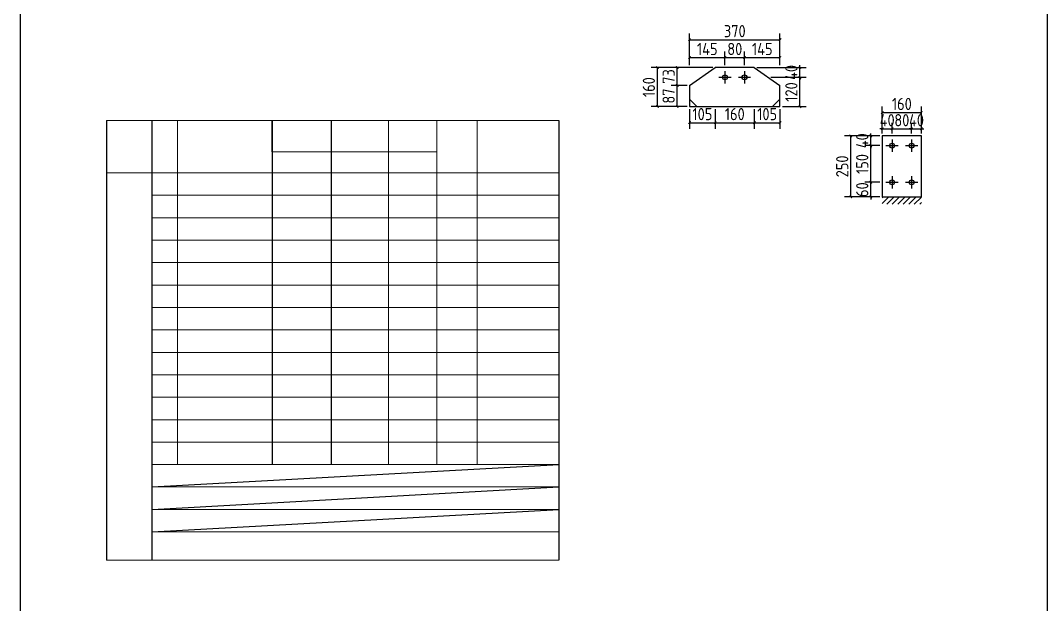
# Model space of a CAD drawing. Extents: x 411778 to 673094, y -11605 to 324395.
# Drawn here: x 440968 to 449332, y 111858 to 116638 of the extents above; entities that cross this region are included whole.
import ezdxf

# ---------------------------------------------------------------- set-up
doc = ezdxf.new("R2010")
doc.units = 0
doc.header["$LTSCALE"] = 1000
doc.header["$MEASUREMENT"] = 0
doc.layers.add('钢架', color=7, linetype='Continuous', lineweight=25)
doc.styles.get("Standard").update_dxf_attribs({"font": 'gbenor.shx', "bigfont": 'gbcbig.shx'})
doc.dimstyles.get("Standard").update_dxf_attribs({"dimscale": 100, "dimtxt": 3.5, "dimasz": 1, "dimexe": 2.5, "dimexo": 3, "dimgap": 1.5, "dimtad": 1, "dimdec": 0, "dimzin": 0, "dimdsep": 46, "dimtxsty": 'Standard', "dimblk": 'ARCHTICK', "dimcen": 0.09, "dimadec": 0, "dimazin": 0, "dimtfac": 1, "dimtdec": 0, "dimtix": 1, "dimtmove": 2, "dimatfit": 3, "dimfxl": 1, "dimtolj": 1, "dimtzin": 0, "dimarcsym": 0})

# ---------------------------------------------------------------- blocks, each defined once
blk = doc.blocks.new('_ArchTick')
at = {"color": 0, "linetype": 'ByBlock', "const_width": 0.4}
blk.add_lwpolyline([(-0.5, -0.5), (0.5, 0.5)], dxfattribs=at)
blk = doc.blocks.new('*D2507')
at = {"color": 3, "lineweight": -2}
for p, q in [((446423.5, 116106.5), (446292.5, 116106.5)), ((446342.5, 115932.5), (446342.5, 116106.5)), ((446423.5, 115932.5), (446292.5, 115932.5))]:
    blk.add_line(p, q, dxfattribs=at)
at = {"layer": 'Defpoints', "color": 0}
for p in [(446342.5, 116106.5), (446443.5, 116106.5), (446443.5, 115932.5)]:
    blk.add_point(p, dxfattribs=at)
at = {"color": 3, "lineweight": -2, "xscale": 20, "yscale": 20, "zscale": 20}
for p, rotation in [((446342.5, 116106.5), 90), ((446342.5, 115932.5), 270)]:
    blk.add_blockref('_ArchTick', p, dxfattribs=dict(at, rotation=rotation))
at = {"color": 0, "insert": (446272.5, 116019.5), "char_height": 100, "attachment_point": 5, "rotation": 90}
blk.add_mtext('\\A1;87', dxfattribs=at)
blk = doc.blocks.new('*D2499')
at = {"color": 3, "lineweight": -2}
for p, q in [((446633.5, 116252.5), (446292.5, 116252.5)), ((446342.5, 116106.5), (446342.5, 116252.5)), ((446423.5, 116106.5), (446292.5, 116106.5))]:
    blk.add_line(p, q, dxfattribs=at)
at = {"layer": 'Defpoints', "color": 0}
for p in [(446342.5, 116252.5), (446653.5, 116252.5), (446443.5, 116106.5)]:
    blk.add_point(p, dxfattribs=at)
at = {"color": 3, "lineweight": -2, "xscale": 20, "yscale": 20, "zscale": 20}
for p, rotation in [((446342.5, 116252.5), 90), ((446342.5, 116106.5), 270)]:
    blk.add_blockref('_ArchTick', p, dxfattribs=dict(at, rotation=rotation))
at = {"color": 0, "insert": (446272.5, 116179.5), "char_height": 100, "attachment_point": 5, "rotation": 90}
blk.add_mtext('\\A1;73', dxfattribs=at)
blk = doc.blocks.new('*D2500')
at = {"color": 3, "lineweight": -2}
for p, q in [((446443.5, 116272.5), (446443.5, 116384.5)), ((446733.5, 116272.5), (446733.5, 116384.5)), ((446443.5, 116334.5), (446733.5, 116334.5))]:
    blk.add_line(p, q, dxfattribs=at)
at = {"layer": 'Defpoints', "color": 0}
for p in [(446443.5, 116252.5), (446733.5, 116334.5), (446733.5, 116252.5)]:
    blk.add_point(p, dxfattribs=at)
at = {"color": 3, "lineweight": -2, "xscale": 20, "yscale": 20, "zscale": 20, "rotation": 180}
blk.add_blockref('_ArchTick', (446443.5, 116334.5), dxfattribs=at)
at = {"color": 3, "lineweight": -2, "xscale": 20, "yscale": 20, "zscale": 20}
blk.add_blockref('_ArchTick', (446733.5, 116334.5), dxfattribs=at)
at = {"color": 0, "insert": (446588.5, 116404.5), "char_height": 100, "attachment_point": 5}
blk.add_mtext('\\A1;145', dxfattribs=at)
blk = doc.blocks.new('*D2501')
at = {"color": 3, "lineweight": -2}
for p, q in [((446733.5, 116272.5), (446733.5, 116384.5)), ((446893.5, 116272.5), (446893.5, 116384.5)), ((446733.5, 116334.5), (446893.5, 116334.5))]:
    blk.add_line(p, q, dxfattribs=at)
at = {"layer": 'Defpoints', "color": 0}
for p in [(446733.5, 116252.5), (446893.5, 116334.5), (446893.5, 116252.5)]:
    blk.add_point(p, dxfattribs=at)
at = {"color": 3, "lineweight": -2, "xscale": 20, "yscale": 20, "zscale": 20, "rotation": 180}
blk.add_blockref('_ArchTick', (446733.5, 116334.5), dxfattribs=at)
at = {"color": 3, "lineweight": -2, "xscale": 20, "yscale": 20, "zscale": 20}
blk.add_blockref('_ArchTick', (446893.5, 116334.5), dxfattribs=at)
at = {"color": 0, "insert": (446813.5, 116404.5), "char_height": 100, "attachment_point": 5}
blk.add_mtext('\\A1;80', dxfattribs=at)
blk = doc.blocks.new('*D2508')
at = {"color": 3, "lineweight": -2}
for p, q in [((446423.5, 116252.5), (446130.5, 116252.5)), ((446180.5, 115932.5), (446180.5, 116252.5)), ((446423.5, 115932.5), (446130.5, 115932.5))]:
    blk.add_line(p, q, dxfattribs=at)
at = {"layer": 'Defpoints', "color": 0}
for p in [(446180.5, 116252.5), (446443.5, 116252.5), (446443.5, 115932.5)]:
    blk.add_point(p, dxfattribs=at)
at = {"color": 3, "lineweight": -2, "xscale": 20, "yscale": 20, "zscale": 20}
for p, rotation in [((446180.5, 116252.5), 90), ((446180.5, 115932.5), 270)]:
    blk.add_blockref('_ArchTick', p, dxfattribs=dict(at, rotation=rotation))
at = {"color": 0, "insert": (446110.5, 116092.5), "char_height": 100, "attachment_point": 5, "rotation": 90}
blk.add_mtext('\\A1;160', dxfattribs=at)
blk = doc.blocks.new('*D2502')
at = {"color": 3, "lineweight": -2}
for p, q in [((446443.5, 116272.5), (446443.5, 116530.5)), ((447183.5, 116272.5), (447183.5, 116530.5)), ((446443.5, 116480.5), (447183.5, 116480.5))]:
    blk.add_line(p, q, dxfattribs=at)
at = {"layer": 'Defpoints', "color": 0}
for p in [(447183.5, 116480.5), (446443.5, 116252.5), (447183.5, 116252.5)]:
    blk.add_point(p, dxfattribs=at)
at = {"color": 3, "lineweight": -2, "xscale": 20, "yscale": 20, "zscale": 20, "rotation": 180}
blk.add_blockref('_ArchTick', (446443.5, 116480.5), dxfattribs=at)
at = {"color": 3, "lineweight": -2, "xscale": 20, "yscale": 20, "zscale": 20}
blk.add_blockref('_ArchTick', (447183.5, 116480.5), dxfattribs=at)
at = {"color": 0, "insert": (446813.5, 116550.5), "char_height": 100, "attachment_point": 5}
blk.add_mtext('\\A1;370', dxfattribs=at)
blk = doc.blocks.new('*D2503')
at = {"color": 3, "lineweight": -2}
for p, q in [((446443.5, 115912.5), (446443.5, 115751.5)), ((446653.5, 115912.5), (446653.5, 115751.5)), ((446443.5, 115801.5), (446653.5, 115801.5))]:
    blk.add_line(p, q, dxfattribs=at)
at = {"layer": 'Defpoints', "color": 0}
for p in [(446443.5, 115932.5), (446653.5, 115932.5), (446653.5, 115801.5)]:
    blk.add_point(p, dxfattribs=at)
at = {"color": 3, "lineweight": -2, "xscale": 20, "yscale": 20, "zscale": 20, "rotation": 180}
blk.add_blockref('_ArchTick', (446443.5, 115801.5), dxfattribs=at)
at = {"color": 3, "lineweight": -2, "xscale": 20, "yscale": 20, "zscale": 20}
blk.add_blockref('_ArchTick', (446653.5, 115801.5), dxfattribs=at)
at = {"color": 0, "insert": (446548.5, 115871.5), "char_height": 100, "attachment_point": 5}
blk.add_mtext('\\A1;105', dxfattribs=at)
blk = doc.blocks.new('*D2504')
at = {"color": 3, "lineweight": -2}
for p, q in [((446653.5, 115912.5), (446653.5, 115751.5)), ((446973.5, 115912.5), (446973.5, 115751.5)), ((446653.5, 115801.5), (446973.5, 115801.5))]:
    blk.add_line(p, q, dxfattribs=at)
at = {"layer": 'Defpoints', "color": 0}
for p in [(446653.5, 115932.5), (446973.5, 115932.5), (446973.5, 115801.5)]:
    blk.add_point(p, dxfattribs=at)
at = {"color": 3, "lineweight": -2, "xscale": 20, "yscale": 20, "zscale": 20, "rotation": 180}
blk.add_blockref('_ArchTick', (446653.5, 115801.5), dxfattribs=at)
at = {"color": 3, "lineweight": -2, "xscale": 20, "yscale": 20, "zscale": 20}
blk.add_blockref('_ArchTick', (446973.5, 115801.5), dxfattribs=at)
at = {"color": 0, "insert": (446813.5, 115871.5), "char_height": 100, "attachment_point": 5}
blk.add_mtext('\\A1;160', dxfattribs=at)
blk = doc.blocks.new('*D2509')
at = {"color": 3, "lineweight": -2}
for p, q in [((446973.5, 115912.5), (446973.5, 115751.5)), ((447183.5, 115912.5), (447183.5, 115751.5)), ((446973.5, 115801.5), (447183.5, 115801.5))]:
    blk.add_line(p, q, dxfattribs=at)
at = {"layer": 'Defpoints', "color": 0}
for p in [(446973.5, 115932.5), (447183.5, 115932.5), (447183.5, 115801.5)]:
    blk.add_point(p, dxfattribs=at)
at = {"color": 3, "lineweight": -2, "xscale": 20, "yscale": 20, "zscale": 20, "rotation": 180}
blk.add_blockref('_ArchTick', (446973.5, 115801.5), dxfattribs=at)
at = {"color": 3, "lineweight": -2, "xscale": 20, "yscale": 20, "zscale": 20}
blk.add_blockref('_ArchTick', (447183.5, 115801.5), dxfattribs=at)
at = {"color": 0, "insert": (447078.5, 115871.5), "char_height": 100, "attachment_point": 5}
blk.add_mtext('\\A1;105', dxfattribs=at)
blk = doc.blocks.new('*D2505')
at = {"color": 3, "lineweight": -2}
for p, q in [((446893.5, 116272.5), (446893.5, 116384.5)), ((447183.5, 116272.5), (447183.5, 116384.5)), ((446893.5, 116334.5), (447183.5, 116334.5))]:
    blk.add_line(p, q, dxfattribs=at)
at = {"layer": 'Defpoints', "color": 0}
for p in [(446893.5, 116252.5), (447183.5, 116334.5), (447183.5, 116252.5)]:
    blk.add_point(p, dxfattribs=at)
at = {"color": 3, "lineweight": -2, "xscale": 20, "yscale": 20, "zscale": 20, "rotation": 180}
blk.add_blockref('_ArchTick', (446893.5, 116334.5), dxfattribs=at)
at = {"color": 3, "lineweight": -2, "xscale": 20, "yscale": 20, "zscale": 20}
blk.add_blockref('_ArchTick', (447183.5, 116334.5), dxfattribs=at)
at = {"color": 0, "insert": (447038.5, 116404.5), "char_height": 100, "attachment_point": 5}
blk.add_mtext('\\A1;145', dxfattribs=at)
blk = doc.blocks.new('*D2506')
at = {"color": 3, "lineweight": -2}
for p, q in [((447108.6, 116172.5), (447396.5, 116172.5)), ((447346.5, 115932.5), (447346.5, 116172.5)), ((447203.5, 115932.5), (447396.5, 115932.5))]:
    blk.add_line(p, q, dxfattribs=at)
at = {"layer": 'Defpoints', "color": 0}
for p in [(447088.6, 116172.5), (447346.5, 116172.5), (447183.5, 115932.5)]:
    blk.add_point(p, dxfattribs=at)
at = {"color": 3, "lineweight": -2, "xscale": 20, "yscale": 20, "zscale": 20}
for p, rotation in [((447346.5, 116172.5), 90), ((447346.5, 115932.5), 270)]:
    blk.add_blockref('_ArchTick', p, dxfattribs=dict(at, rotation=rotation))
at = {"color": 0, "insert": (447276.5, 116052.5), "char_height": 100, "attachment_point": 5, "rotation": 90}
blk.add_mtext('\\A1;120', dxfattribs=at)
blk = doc.blocks.new('*D2510')
at = {"color": 3, "lineweight": -2}
for p, q in [((446993.5, 116252.5), (447396.5, 116252.5)), ((447346.5, 116252.5), (447346.5, 116272.5)), ((447346.5, 116172.5), (447346.5, 116252.5)), ((447108.6, 116172.5), (447396.5, 116172.5)), ((447346.5, 116172.5), (447346.5, 116152.5))]:
    blk.add_line(p, q, dxfattribs=at)
at = {"layer": 'Defpoints', "color": 0}
for p in [(446973.5, 116252.5), (447346.5, 116252.5), (447088.6, 116172.5)]:
    blk.add_point(p, dxfattribs=at)
at = {"color": 3, "lineweight": -2, "xscale": 20, "yscale": 20, "zscale": 20}
for p, rotation in [((447346.5, 116252.5), 270), ((447346.5, 116172.5), 90)]:
    blk.add_blockref('_ArchTick', p, dxfattribs=dict(at, rotation=rotation))
at = {"color": 0, "insert": (447276.5, 116212.5), "char_height": 100, "attachment_point": 5, "rotation": 90}
blk.add_mtext('\\A1;40', dxfattribs=at)
blk = doc.blocks.new('*D2542')
at = {"color": 3, "lineweight": -2}
for p, q in [((447926.5, 115313.5), (447926.5, 115333.5)), ((448000.5, 115313.5), (447876.5, 115313.5)), ((447926.5, 115193.5), (447926.5, 115313.5)), ((448000.5, 115193.5), (447876.5, 115193.5)), ((447926.5, 115193.5), (447926.5, 115173.5))]:
    blk.add_line(p, q, dxfattribs=at)
at = {"layer": 'Defpoints', "color": 0}
for p in [(447926.5, 115313.5), (448020.5, 115313.5), (448020.5, 115193.5)]:
    blk.add_point(p, dxfattribs=at)
at = {"color": 3, "lineweight": -2, "xscale": 20, "yscale": 20, "zscale": 20}
for p, rotation in [((447926.5, 115313.5), 270), ((447926.5, 115193.5), 90)]:
    blk.add_blockref('_ArchTick', p, dxfattribs=dict(at, rotation=rotation))
at = {"color": 0, "insert": (447856.5, 115253.5), "char_height": 100, "attachment_point": 5, "rotation": 90}
blk.add_mtext('\\A1;60', dxfattribs=at)
blk = doc.blocks.new('*D2539')
at = {"color": 3, "lineweight": -2}
for p, q in [((448000.5, 115613.5), (447876.5, 115613.5)), ((447926.5, 115313.5), (447926.5, 115613.5)), ((448000.5, 115313.5), (447876.5, 115313.5))]:
    blk.add_line(p, q, dxfattribs=at)
at = {"layer": 'Defpoints', "color": 0}
for p in [(447926.5, 115613.5), (448020.5, 115613.5), (448020.5, 115313.5)]:
    blk.add_point(p, dxfattribs=at)
at = {"color": 3, "lineweight": -2, "xscale": 20, "yscale": 20, "zscale": 20}
for p, rotation in [((447926.5, 115613.5), 90), ((447926.5, 115313.5), 270)]:
    blk.add_blockref('_ArchTick', p, dxfattribs=dict(at, rotation=rotation))
at = {"color": 0, "insert": (447856.5, 115463.5), "char_height": 100, "attachment_point": 5, "rotation": 90}
blk.add_mtext('\\A1;150', dxfattribs=at)
blk = doc.blocks.new('*D2543')
at = {"color": 3, "lineweight": -2}
for p, q in [((448000.5, 115693.5), (447876.5, 115693.5)), ((447926.5, 115693.5), (447926.5, 115713.5)), ((447926.5, 115613.5), (447926.5, 115693.5)), ((448000.5, 115613.5), (447876.5, 115613.5)), ((447926.5, 115613.5), (447926.5, 115593.5))]:
    blk.add_line(p, q, dxfattribs=at)
at = {"layer": 'Defpoints', "color": 0}
for p in [(447926.5, 115693.5), (448020.5, 115693.5), (448020.5, 115613.5)]:
    blk.add_point(p, dxfattribs=at)
at = {"color": 3, "lineweight": -2, "xscale": 20, "yscale": 20, "zscale": 20}
for p, rotation in [((447926.5, 115693.5), 270), ((447926.5, 115613.5), 90)]:
    blk.add_blockref('_ArchTick', p, dxfattribs=dict(at, rotation=rotation))
at = {"color": 0, "insert": (447856.5, 115653.5), "char_height": 100, "attachment_point": 5, "rotation": 90}
blk.add_mtext('\\A1;40', dxfattribs=at)
blk = doc.blocks.new('*D2540')
at = {"color": 3, "lineweight": -2}
for p, q in [((448020.5, 115751.5), (448000.5, 115751.5)), ((448020.5, 115713.5), (448020.5, 115801.5)), ((448020.5, 115751.5), (448100.5, 115751.5)), ((448100.5, 115713.5), (448100.5, 115801.5)), ((448100.5, 115751.5), (448120.5, 115751.5))]:
    blk.add_line(p, q, dxfattribs=at)
at = {"layer": 'Defpoints', "color": 0}
for p in [(448100.5, 115751.5), (448020.5, 115693.5), (448100.5, 115693.5)]:
    blk.add_point(p, dxfattribs=at)
at = {"color": 3, "lineweight": -2, "xscale": 20, "yscale": 20, "zscale": 20}
blk.add_blockref('_ArchTick', (448020.5, 115751.5), dxfattribs=at)
at = {"color": 3, "lineweight": -2, "xscale": 20, "yscale": 20, "zscale": 20, "rotation": 180}
blk.add_blockref('_ArchTick', (448100.5, 115751.5), dxfattribs=at)
at = {"color": 0, "insert": (448060.5, 115821.5), "char_height": 100, "attachment_point": 5}
blk.add_mtext('\\A1;40', dxfattribs=at)
blk = doc.blocks.new('*D2541')
at = {"color": 3, "lineweight": -2}
for p, q in [((448100.5, 115713.5), (448100.5, 115801.5)), ((448100.5, 115751.5), (448260.5, 115751.5)), ((448260.5, 115713.5), (448260.5, 115801.5))]:
    blk.add_line(p, q, dxfattribs=at)
at = {"layer": 'Defpoints', "color": 0}
for p in [(448260.5, 115751.5), (448100.5, 115693.5), (448260.5, 115693.5)]:
    blk.add_point(p, dxfattribs=at)
at = {"color": 3, "lineweight": -2, "xscale": 20, "yscale": 20, "zscale": 20, "rotation": 180}
blk.add_blockref('_ArchTick', (448100.5, 115751.5), dxfattribs=at)
at = {"color": 3, "lineweight": -2, "xscale": 20, "yscale": 20, "zscale": 20}
blk.add_blockref('_ArchTick', (448260.5, 115751.5), dxfattribs=at)
at = {"color": 0, "insert": (448180.5, 115821.5), "char_height": 100, "attachment_point": 5}
blk.add_mtext('\\A1;80', dxfattribs=at)
blk = doc.blocks.new('*D2544')
at = {"color": 3, "lineweight": -2}
for p, q in [((448260.5, 115751.5), (448240.5, 115751.5)), ((448260.5, 115713.5), (448260.5, 115801.5)), ((448260.5, 115751.5), (448340.5, 115751.5)), ((448340.5, 115713.5), (448340.5, 115801.5)), ((448340.5, 115751.5), (448360.5, 115751.5))]:
    blk.add_line(p, q, dxfattribs=at)
at = {"layer": 'Defpoints', "color": 0}
for p in [(448340.5, 115751.5), (448260.5, 115693.5), (448340.5, 115693.5)]:
    blk.add_point(p, dxfattribs=at)
at = {"color": 3, "lineweight": -2, "xscale": 20, "yscale": 20, "zscale": 20}
blk.add_blockref('_ArchTick', (448260.5, 115751.5), dxfattribs=at)
at = {"color": 3, "lineweight": -2, "xscale": 20, "yscale": 20, "zscale": 20, "rotation": 180}
blk.add_blockref('_ArchTick', (448340.5, 115751.5), dxfattribs=at)
at = {"color": 0, "insert": (448300.5, 115821.5), "char_height": 100, "attachment_point": 5}
blk.add_mtext('\\A1;40', dxfattribs=at)
blk = doc.blocks.new('*D2545')
at = {"color": 3, "lineweight": -2}
for p, q in [((448020.5, 115713.5), (448020.5, 115934.5)), ((448340.5, 115713.5), (448340.5, 115934.5)), ((448020.5, 115884.5), (448340.5, 115884.5))]:
    blk.add_line(p, q, dxfattribs=at)
at = {"layer": 'Defpoints', "color": 0}
for p in [(448340.5, 115884.5), (448020.5, 115693.5), (448340.5, 115693.5)]:
    blk.add_point(p, dxfattribs=at)
at = {"color": 3, "lineweight": -2, "xscale": 20, "yscale": 20, "zscale": 20, "rotation": 180}
blk.add_blockref('_ArchTick', (448020.5, 115884.5), dxfattribs=at)
at = {"color": 3, "lineweight": -2, "xscale": 20, "yscale": 20, "zscale": 20}
blk.add_blockref('_ArchTick', (448340.5, 115884.5), dxfattribs=at)
at = {"color": 0, "insert": (448180.5, 115954.5), "char_height": 100, "attachment_point": 5}
blk.add_mtext('\\A1;160', dxfattribs=at)
blk = doc.blocks.new('*D2546')
at = {"color": 3, "lineweight": -2}
for p, q in [((448000.5, 115693.5), (447712.5, 115693.5)), ((447762.5, 115193.5), (447762.5, 115693.5)), ((448000.5, 115193.5), (447712.5, 115193.5))]:
    blk.add_line(p, q, dxfattribs=at)
at = {"layer": 'Defpoints', "color": 0}
for p in [(447762.5, 115693.5), (448020.5, 115693.5), (448020.5, 115193.5)]:
    blk.add_point(p, dxfattribs=at)
at = {"color": 3, "lineweight": -2, "xscale": 20, "yscale": 20, "zscale": 20}
for p, rotation in [((447762.5, 115693.5), 90), ((447762.5, 115193.5), 270)]:
    blk.add_blockref('_ArchTick', p, dxfattribs=dict(at, rotation=rotation))
at = {"color": 0, "insert": (447692.5, 115443.5), "char_height": 100, "attachment_point": 5, "rotation": 90}
blk.add_mtext('\\A1;250', dxfattribs=at)

msp = doc.modelspace()

# ---------------------------------------------------------------- hatches: boundary and pattern name
h = msp.add_hatch()
h.set_pattern_fill('ANSI31', color=256, scale=20, style=0)
h.set_pattern_definition([(45, (0, -11880), (-22.4506403, 22.4506403), [])])
h.paths.add_polyline_path([(448340.5, 115193.5), (448020.5, 115193.5), (448020.5, 115133.5), (448340.5, 115133.5)])

# ---------------------------------------------------------------- linework, layer by layer
for p, q in [((446443.5, 116106.5), (446653.5, 116252.5)), ((446973.5, 116252.5), (446653.5, 116252.5)), ((446973.5, 116252.5), (447183.5, 116106.5)), ((446683.5, 116172.5), (446783.5, 116172.5)), ((446733.5, 116222.5), (446733.5, 116122.5)), ((446843.5, 116172.5), (446943.5, 116172.5)), ((446893.5, 116222.5), (446893.5, 116122.5)), ((446443.5, 116106.5), (446443.5, 115932.5)), ((447183.5, 115932.5), (447183.5, 116106.5)), ((446443.5, 115992.5), (446503.5, 115932.5)), ((446443.5, 115932.5), (447183.5, 115932.5)), ((447123.5, 115932.5), (447183.5, 115992.5)), ((443028.9, 115562.5), (443028.9, 115818)), ((443028.9, 115818), (443028.9, 113003.8)), ((443512, 115818), (443512, 113003.8)), ((445374.7, 115818), (445374.7, 112220.8)), ((448020.5, 115693.5), (448020.5, 115193.5)), ((448340.5, 115693.5), (448020.5, 115693.5)), ((448340.5, 115193.5), (448340.5, 115693.5)), ((448050.5, 115613.5), (448150.5, 115613.5)), ((448100.5, 115663.5), (448100.5, 115563.5)), ((448210.5, 115613.5), (448310.5, 115613.5)), ((448260.5, 115663.5), (448260.5, 115563.5)), ((448100.5, 115363.5), (448100.5, 115263.5)), ((448260.5, 115363.5), (448260.5, 115263.5)), ((448050.5, 115313.5), (448150.5, 115313.5)), ((448210.5, 115313.5), (448310.5, 115313.5)), ((448020.5, 115193.5), (448340.5, 115193.5)), ((442045.2, 112820.2), (445374.7, 113003.8)), ((442045.2, 112636.6), (445374.7, 112820.2)), ((442045.2, 112453), (445374.7, 112636.6))]:
    msp.add_line(p, q)
at = {"color": 1}
for p, q in [((441672.5, 115818), (441672.5, 112220.8)), ((442045.2, 112220.8), (442045.2, 115818))]:
    msp.add_line(p, q, dxfattribs=at)
msp.add_lwpolyline([(440968.5, 122873), (449368.5, 122873), (449368.5, 110993), (440968.5, 110993)], close=True)
for centre in [(446733.5, 116172.5), (446893.5, 116172.5), (448100.5, 115613.5), (448260.5, 115613.5), (448100.5, 115313.5), (448260.5, 115313.5)]:
    msp.add_circle(centre, 20)
at = {"layer": '钢架', "lineweight": 13}
for p, q in [((441672.5, 115818), (445374.7, 115818)), ((442253.2, 115818), (442253.2, 113003.8)), ((443979.2, 115818), (443979.2, 113921.9)), ((444375.2, 115818), (444375.2, 113003.8)), ((444705.3, 115818), (444705.3, 113003.8)), ((443028.9, 115562.5), (444375.2, 115562.5)), ((441672.5, 115390.8), (445374.7, 115390.8)), ((442045.2, 115207.2), (445374.7, 115207.2)), ((442045.2, 115023.6), (445374.7, 115023.6)), ((442045.2, 114840), (445374.7, 114840)), ((442045.2, 114840), (445374.7, 114840)), ((442045.2, 114656.4), (445374.7, 114656.4)), ((442045.2, 114472.7), (445374.7, 114472.7)), ((442045.2, 114289.1), (445374.7, 114289.1)), ((442045.2, 114105.5), (445374.7, 114105.5)), ((442045.2, 113921.9), (445374.7, 113921.9)), ((443979.2, 113921.9), (443979.2, 113003.8)), ((442045.2, 113738.3), (445374.7, 113738.3)), ((442045.2, 113554.7), (445374.7, 113554.7)), ((442045.2, 113554.7), (445374.7, 113554.7)), ((442045.2, 113554.7), (445374.7, 113554.7)), ((442045.2, 113554.7), (445374.7, 113554.7)), ((442045.2, 113371), (445374.7, 113371)), ((442045.2, 113371), (445374.7, 113371)), ((442045.2, 113187.4), (445374.7, 113187.4)), ((442045.2, 113187.4), (445374.7, 113187.4)), ((442045.2, 113187.4), (445374.7, 113187.4)), ((442045.2, 113003.8), (445374.7, 113003.8)), ((442045.2, 113003.8), (445374.7, 113003.8)), ((442045.2, 112820.2), (445374.7, 112820.2)), ((442045.2, 112820.2), (445374.7, 112820.2)), ((442045.2, 112820.2), (445374.7, 112820.2)), ((442045.2, 112820.2), (445374.7, 112820.2)), ((442045.2, 112636.6), (445374.7, 112636.6)), ((442045.2, 112636.6), (445374.7, 112636.6)), ((442045.2, 112636.6), (445374.7, 112636.6)), ((442045.2, 112636.6), (445374.7, 112636.6)), ((442045.2, 112453), (445374.7, 112453)), ((442045.2, 112453), (445374.7, 112453)), ((442045.2, 112453), (445374.7, 112453)), ((442045.2, 112453), (445374.7, 112453)), ((441672.5, 112220.8), (445374.7, 112220.8))]:
    msp.add_line(p, q, dxfattribs=at)

# ---------------------------------------------------------------- dimensions: what is measured, and where the dimension line sits
for p1, p2, distance, picture, middle in [((446443.5, 116252.5), (447183.5, 116252.5), 228, '*D2502', (446813.5, 116550.5)), ((446443.5, 115932.5), (446443.5, 116252.5), 263, '*D2508', (446110.5, 116092.5)), ((448020.5, 115693.5), (448340.5, 115693.5), 191, '*D2545', (448180.5, 115954.5)), ((448020.5, 115193.5), (448020.5, 115693.5), 258, '*D2546', (447692.5, 115443.5))]:
    dim = msp.add_aligned_dim(p1=p1, p2=p2, distance=distance, dimstyle='Standard', override={"dimtxt": 1, "dimasz": 0.2, "dimexe": 0.5, "dimexo": 0.2, "dimgap": 0.2, "dimlfac": 0.5, "dimclrd": 3, "dimclre": 3})
    dim.commit()
    dim.dimension.update_dxf_attribs({"geometry": picture, "text_midpoint": middle})
for base, p1, p2, picture, middle in [((446733.5, 116334.5), (446443.5, 116252.5), (446733.5, 116252.5), '*D2500', (446588.5, 116404.5)), ((446893.5, 116334.5), (446733.5, 116252.5), (446893.5, 116252.5), '*D2501', (446813.5, 116404.5)), ((447183.5, 116334.5), (446893.5, 116252.5), (447183.5, 116252.5), '*D2505', (447038.5, 116404.5)), ((446653.5, 115801.5), (446443.5, 115932.5), (446653.5, 115932.5), '*D2503', (446548.5, 115871.5)), ((446973.5, 115801.5), (446653.5, 115932.5), (446973.5, 115932.5), '*D2504', (446813.5, 115871.5)), ((447183.5, 115801.5), (446973.5, 115932.5), (447183.5, 115932.5), '*D2509', (447078.5, 115871.5)), ((448100.5, 115751.5), (448020.5, 115693.5), (448100.5, 115693.5), '*D2540', (448060.5, 115821.5)), ((448260.5, 115751.5), (448100.5, 115693.5), (448260.5, 115693.5), '*D2541', (448180.5, 115821.5)), ((448340.5, 115751.5), (448260.5, 115693.5), (448340.5, 115693.5), '*D2544', (448300.5, 115821.5))]:
    dim = msp.add_linear_dim(base=base, p1=p1, p2=p2, dimstyle='Standard', override={"dimtxt": 1, "dimasz": 0.2, "dimexe": 0.5, "dimexo": 0.2, "dimgap": 0.2, "dimlfac": 0.5, "dimclrd": 3, "dimclre": 3})
    dim.commit()
    dim.dimension.update_dxf_attribs({"geometry": picture, "text_midpoint": middle})
for base, p1, p2, picture, middle in [((446342.5, 116252.5), (446443.5, 116106.5), (446653.5, 116252.5), '*D2499', (446272.5, 116179.5)), ((447346.5, 116252.5), (447088.6, 116172.5), (446973.5, 116252.5), '*D2510', (447276.5, 116212.5)), ((447346.5, 116172.5), (447183.5, 115932.5), (447088.6, 116172.5), '*D2506', (447276.5, 116052.5)), ((446342.5, 116106.5), (446443.5, 115932.5), (446443.5, 116106.5), '*D2507', (446272.5, 116019.5)), ((447926.5, 115693.5), (448020.5, 115613.5), (448020.5, 115693.5), '*D2543', (447856.5, 115653.5)), ((447926.5, 115613.5), (448020.5, 115313.5), (448020.5, 115613.5), '*D2539', (447856.5, 115463.5)), ((447926.5, 115313.5), (448020.5, 115193.5), (448020.5, 115313.5), '*D2542', (447856.5, 115253.5))]:
    dim = msp.add_linear_dim(base=base, p1=p1, p2=p2, angle=90, dimstyle='Standard', override={"dimtxt": 1, "dimasz": 0.2, "dimexe": 0.5, "dimexo": 0.2, "dimgap": 0.2, "dimlfac": 0.5, "dimclrd": 3, "dimclre": 3})
    dim.commit()
    dim.dimension.update_dxf_attribs({"geometry": picture, "text_midpoint": middle})

doc.saveas('drawing.dxf')
